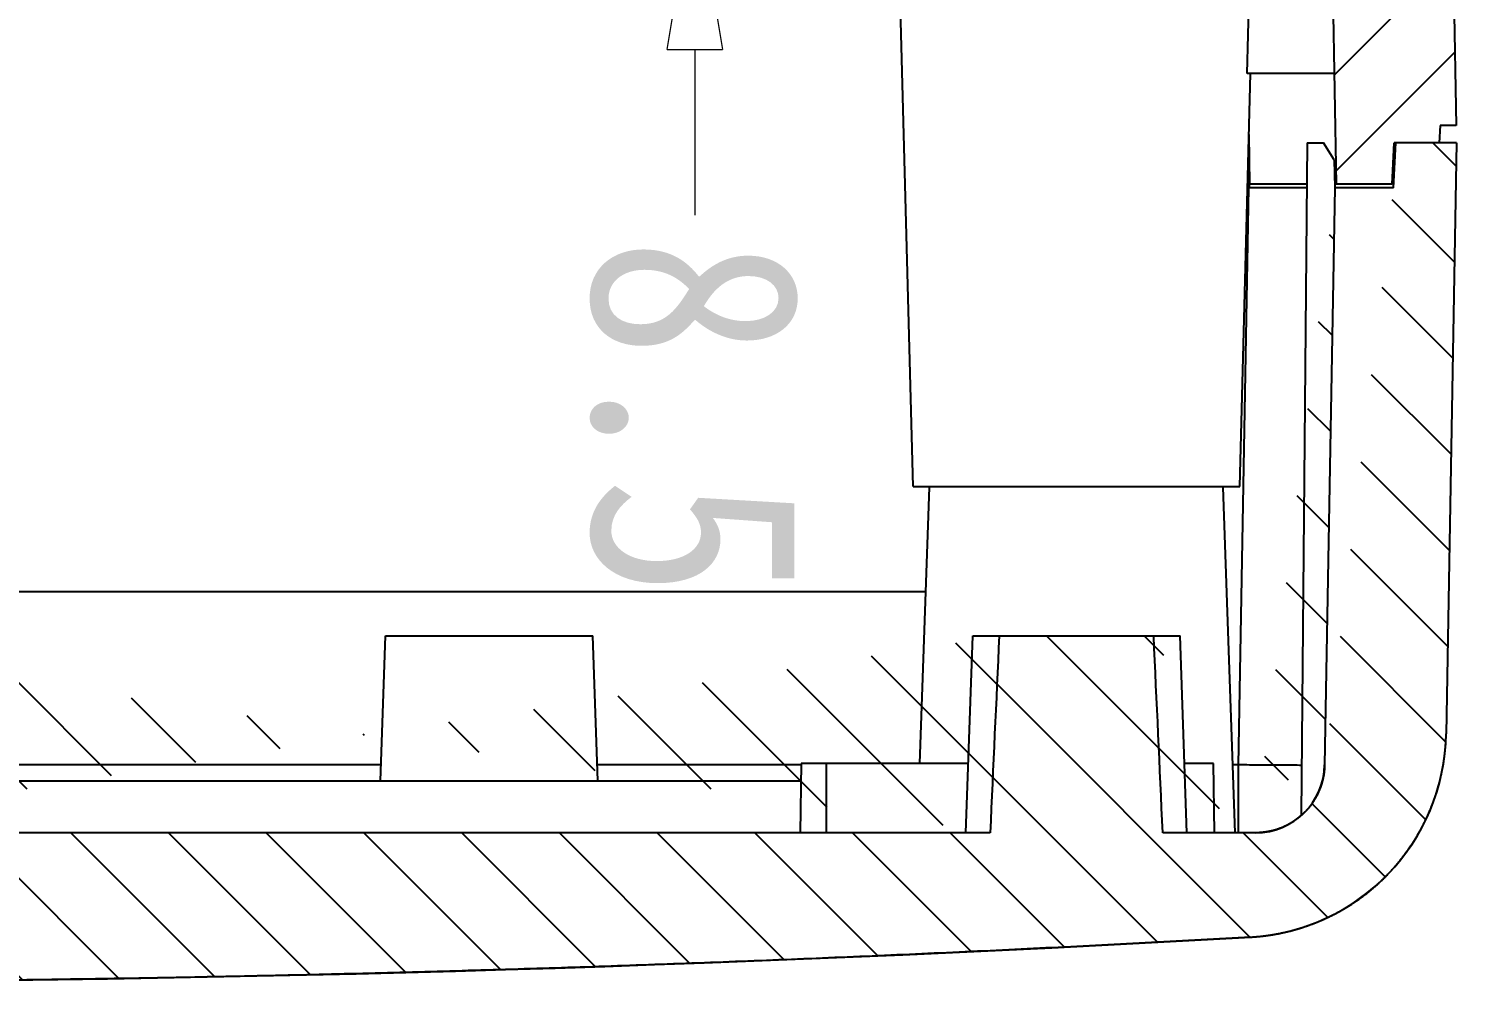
# Model space of a CAD drawing. Header units: millimetres. Extents: x 1786 to 2940, y -3417 to -1928.
# Drawn here: x 2722.15 to 2763.49, y -3383.27 to -3355.22 of the extents above; entities that cross this region are included whole.
import ezdxf

# ---------------------------------------------------------------- set-up
doc = ezdxf.new("R2010")
doc.units = ezdxf.units.MM
doc.layers.add('dim', color=3, linetype='Continuous', lineweight=9)
doc.styles.add('FFS', font='', dxfattribs={"width": 0.85})
doc.styles.get('FFS').set_extended_font_data('FangSong_GB2312')
doc.dimstyles.new('YanXiu', dxfattribs={"dimtxt": 2.5, "dimasz": 2.2, "dimexe": 1, "dimexo": 0.6, "dimgap": 0.66, "dimtad": 0, "dimzin": 9, "dimdsep": 46, "dimtxsty": 'FFS', "dimblk": 'CLOSEDBLANK', "dimcen": 0, "dimclrd": 256, "dimclre": 131, "dimclrt": 42, "dimazin": 2, "dimtfac": 1, "dimtofl": 0, "dimtmove": 0, "dimatfit": 3, "dimldrblk": 'CLOSEDBLANK', "dimfxl": 1, "dimlwd": 5, "dimlwe": 5, "dimarcsym": 0})

# ---------------------------------------------------------------- blocks, each defined once
blk = doc.blocks.new('_ClosedBlank')
at = {"color": 0, "linetype": 'ByBlock', "lineweight": -2}
for p, q in [((-1, 0.1666666666666667), (0, 0)), ((-1, 0.1666666666666667), (-1, -0.1666666666666667)), ((0, 0), (-1, -0.1666666666666667))]:
    blk.add_line(p, q, dxfattribs=at)
blk = doc.blocks.new('*D13')
at = {"layer": 'Defpoints', "color": 0, "transparency": 16777216}
for p in [(-59.28949487980299, 295.1490616415849), (-51.33389326101496, 295.1490616415849), (-55.09144582951467, 286.6490616415849)]:
    blk.add_point(p, dxfattribs=at)
at = {"layer": 'dim', "lineweight": 5, "transparency": 16777216}
for p, q in [((-59.28949487980299, 299.9490616415849), (-59.28949487980298, 304.7490616415849)), ((-59.28949487980299, 281.8490616415849), (-59.28949487980299, 277.0490616415849))]:
    blk.add_line(p, q, dxfattribs=at)
at = {"layer": 'dim', "color": 131, "lineweight": 5, "transparency": 16777216}
for p, q in [((-52.53329326101496, 295.1490616415849), (-60.48889487980299, 295.1490616415849)), ((-56.29084582951467, 286.6490616415849), (-60.48889487980298, 286.6490616415849))]:
    blk.add_line(p, q, dxfattribs=at)
at = {"layer": 'dim', "lineweight": 5, "transparency": 16777216, "xscale": 4.800000000000001, "yscale": 4.800000000000001, "zscale": 4.800000000000001}
for p, rotation in [((-59.28949487980299, 295.1490616415849), 270), ((-59.28949487980299, 286.6490616415849), 90)]:
    blk.add_blockref('_ClosedBlank', p, dxfattribs=dict(at, rotation=rotation))
at = {"layer": 'dim', "color": 42, "transparency": 16777216, "insert": (-59.28949487980303, 310.6073805605038), "char_height": 6, "attachment_point": 5, "rotation": 90, "style": 'FFS'}
blk.add_mtext('8.5', dxfattribs=at)
blk = doc.blocks.new('u231')
at = {"linetype": 'Continuous'}
h = blk.add_hatch(dxfattribs=at)
h.set_pattern_fill('DEFAULT__14', color=2, scale=2, angle=-45, style=0, pattern_type=0)
h.set_pattern_definition([(315, (-477.8521248082147, 151.514417578785), (1.4142135624, 1.4142135624), [])])
edge = h.paths.add_edge_path()
edge.add_line((-81.33389326101451, 302.6490616415849), (-81.0353293599145, 319.7537760801849))
edge.add_spline(control_points=[(-75.37730635211483, 325.6393601248847), (-78.6829293840142, 325.4511514319843), (-80.97754485031464, 323.0642484168843), (-81.03532935991461, 319.7537760801847)], knot_values=[0, 0, 0, 0, 1, 1, 1, 1], weights=[1, 0.8219275504000001, 0.8219275504000001, 1], degree=3, periodic=0)
edge.add_spline(control_points=[(-75.37730635211483, 325.6393601248847), (-44.69825958651472, 327.38609991769), (-13.96952693541516, 327.38609991769), (16.70951983008536, 325.6393601248847)], knot_values=[0, 0, 0, 0, 1, 1, 1, 1], weights=[1, 0.9989220537000001, 0.9989220537000001, 1], degree=3, periodic=0)
edge.add_spline(control_points=[(16.70951983008536, 325.6393601248847), (20.01514286208567, 325.4511514319843), (22.30975832828517, 323.0642484168843), (22.36754283788514, 319.7537760801847)], knot_values=[0, 0, 0, 0, 1, 1, 1, 1], weights=[1, 0.8219275504000001, 0.8219275504000001, 1], degree=3, periodic=0)
edge.add_line((22.36754283788514, 319.7537760801847), (22.66610673898515, 302.6490616415847))
edge.add_line((20.91557359088529, 302.6490616415849), (22.66610673898526, 302.6490616415849))
edge.add_line((20.84744347778542, 303.9490616415846), (20.91557359088546, 302.6490616415847))
edge.add_line((19.14288200648525, 303.9490616415846), (20.84744347778525, 303.9490616415846))
edge.add_line((18.85128446028511, 320.6546738713851), (19.14288200648514, 303.949061641585))
edge.add_spline(control_points=[(18.85128446028511, 320.6546738713851), (18.83111953328535, 321.8099217642853), (18.00701293948487, 322.6197690585855), (16.85158906998549, 322.619769058585)], knot_values=[0, 0, 0, 0, 1, 1, 1, 1], weights=[1, 0.8088336328, 0.8088336328, 1], degree=3, periodic=0)
edge.add_line((14.16288678068531, 322.619769058585), (16.85158906998532, 322.619769058585))
edge.add_arc((-2653.870961439715, 441.7900600814851), 2670.6939302553, 357.3201159847, 357.4425289049)
edge.add_line((13.90217471648521, 316.9197690585847), (9.430038761485207, 316.9197690585847))
edge.add_arc((2776.890674031685, 446.3493617209847), 2770.4856063865, 182.5596747891, 182.6776784491)
edge.add_line((-26.83711321931469, 322.619769058585), (9.169326697285328, 322.619769058585))
edge.add_arc((-2694.870961398215, 441.7900600793851), 2670.6939302137, 357.3201159847, 357.4425289049)
edge.add_line((-27.09782528351479, 316.9197690585847), (-31.56996123851479, 316.9197690585847))
edge.add_arc((2735.890674031685, 446.3493617208846), 2770.4856063865, 182.5596747891, 182.6776784491)
edge.add_line((-67.83711321931469, 322.619769058585), (-31.83067330271467, 322.619769058585))
edge.add_arc((-2735.870961439715, 441.790060081385), 2670.6939302553, 357.3201159847, 357.4425289049)
edge.add_line((-68.0978252835148, 316.9197690585847), (-72.5699612385148, 316.9197690585847))
edge.add_arc((2694.890674040786, 446.3493617213849), 2770.4856063956, 182.5596747891, 182.6776784491)
edge.add_line((-75.51937559201451, 322.619769058585), (-72.8306733027145, 322.619769058585))
edge.add_spline(control_points=[(-77.51907098231459, 320.6546738713851), (-77.49890605531527, 321.8099217642853), (-76.6747994614152, 322.6197690585855), (-75.51937559201451, 322.619769058585)], knot_values=[0, 0, 0, 0, 1, 1, 1, 1], weights=[1, 0.8088336328, 0.8088336328, 1], degree=3, periodic=0)
edge.add_line((-77.81066852841468, 303.9490616415846), (-77.51907098231464, 320.6546738713847))
edge.add_line((-79.51522999981444, 303.9490616415846), (-77.81066852841445, 303.9490616415846))
edge.add_line((-79.51522999981444, 303.9490616415846), (-79.58336011281449, 302.6490616415847))
edge.add_line((-81.33389326101451, 302.6490616415849), (-79.58336011281455, 302.6490616415849))
h = blk.add_hatch(dxfattribs=at)
h.set_pattern_fill('DEFAULT__13', color=2, scale=2, angle=45, style=0, pattern_type=0)
h.set_pattern_definition([(45, (-480.6805519330146, 151.514417578785), (-1.4142135624, 1.4142135624), [])])
edge = h.paths.add_edge_path()
edge.add_line((-80.83389326101451, 302.6490616415849), (-79.53336011281453, 302.6490616415849))
edge.add_line((-79.47047077771458, 303.8490616415847), (-79.53336011281459, 302.6490616415848))
edge.add_line((-79.47047077771458, 303.8490616415847), (-77.85430619071457, 303.8490616415847))
edge.add_line((-77.59695515411477, 289.105430625485), (-77.8543061907148, 303.8490616415851))
edge.add_spline(control_points=[(-75.09733591621443, 286.6490616415849), (-76.54161575301532, 286.6490616415849), (-77.57174899541542, 287.6613707594847), (-77.59695515411477, 289.105430625485)], knot_values=[0, 0, 0, 0, 1, 1, 1, 1], weights=[1, 0.8088336328, 0.8088336328, 1], degree=3, periodic=0)
edge.add_line((-75.09733591621443, 286.6490616415849), (-73.49098884531446, 286.6490616415849))
edge.add_line((-73.49098884531486, 286.6490616415849), (-73.33389326101485, 295.6490616415849))
edge.add_line((-73.33389326101451, 295.6490616415849), (-71.43389326101453, 295.6490616415849))
edge.add_line((-71.26807014421456, 286.1490616415849), (-71.43389326101459, 295.6490616415849))
edge.add_line((-71.26807014421456, 286.1490616415849), (-69.39971637781457, 286.1490616415849))
edge.add_line((-69.39971637781491, 286.1490616415849), (-69.23389326101488, 295.6490616415849))
edge.add_line((-69.2338932610146, 295.6490616415849), (-67.33389326101462, 295.6490616415849))
edge.add_line((-67.17679767661457, 286.6490616415849), (-67.33389326101457, 295.6490616415849))
edge.add_line((-67.17679767661457, 286.6490616415849), (-55.09144582951456, 286.6490616415849))
edge.add_line((-55.09144582951467, 286.6490616415849), (-55.09144582951467, 292.6490616415849))
edge.add_line((-40.00818181271461, 292.6490616415849), (-55.09144582951461, 292.6490616415849))
edge.add_spline(control_points=[(-40.00818181271461, 292.6490616415849), (-39.43046987801517, 292.6490616415854), (-39.01841658101557, 292.2441379944853), (-39.0083341176146, 291.666514048085)], knot_values=[0, 0, 0, 0, 1, 1, 1, 1], weights=[1, 0.8088336328, 0.8088336328, 1], degree=3, periodic=0)
edge.add_line((-38.94757141331456, 288.1854210547849), (-39.0083341176146, 291.6665140480849))
edge.add_spline(control_points=[(-38.94757145641461, 288.185421053985), (-38.94568363061444, 288.0772675881849), (-38.90939173961488, 287.873053776485), (-38.76201434871473, 287.589899710485), (-38.53739723781473, 287.3686230047847), (-38.25504999381474, 287.2271089445849), (-38.0535879126146, 287.1948088794848), (-37.94744007041481, 287.1948088794848)], knot_values=[0, 0, 0, 0, 0.2, 0.4, 0.6, 0.8, 1, 1, 1, 1], degree=3, periodic=0)
edge.add_line((-20.72034645071471, 287.1948082286849), (-37.9474400704147, 287.1948082283849))
edge.add_spline(control_points=[(-20.72034645071471, 287.1948089113848), (-20.61419860741444, 287.1948089113848), (-20.4127365246145, 287.2271089767851), (-20.13038927961452, 287.3686230359849), (-19.90577216971451, 287.589899738985), (-19.75839478071475, 287.8730537993847), (-19.72210289041459, 288.0772676065849), (-19.72021506461488, 288.1854210696847)], knot_values=[0, 0, 0, 0, 0.2, 0.4, 0.6, 0.8, 1, 1, 1, 1], degree=3, periodic=0)
edge.add_line((-19.72021510831473, 288.1854210704846), (-19.65945240441476, 291.6665140480847))
edge.add_spline(control_points=[(-18.65960470921482, 292.6490616415849), (-19.23731664401521, 292.6490616415854), (-19.64936994091477, 292.2441379944853), (-19.65945240441488, 291.666514048085)], knot_values=[0, 0, 0, 0, 1, 1, 1, 1], weights=[1, 0.8088336328, 0.8088336328, 1], degree=3, periodic=0)
edge.add_line((-3.576340692514805, 292.6490616415849), (-18.65960470921482, 292.6490616415849))
edge.add_line((-3.576340692514805, 286.6490616415849), (-3.576340692514805, 292.6490616415849))
edge.add_line((-3.576340692514805, 286.6490616415849), (8.509011154685197, 286.6490616415849))
edge.add_line((8.50901115468514, 286.6490616415849), (8.66610673898515, 295.6490616415849))
edge.add_line((8.66610673898549, 295.6490616415849), (10.56610673898547, 295.6490616415849))
edge.add_line((10.73192985578544, 286.1490616415849), (10.56610673898541, 295.6490616415849))
edge.add_line((10.73192985578544, 286.1490616415849), (12.60028362218543, 286.1490616415849))
edge.add_line((12.60028362218509, 286.1490616415849), (12.76610673898512, 295.6490616415849))
edge.add_line((12.7661067389854, 295.6490616415849), (14.66610673898538, 295.6490616415849))
edge.add_line((14.82320232338543, 286.6490616415849), (14.66610673898543, 295.6490616415849))
edge.add_line((14.82320232338543, 286.6490616415849), (16.42954939418547, 286.6490616415849))
edge.add_spline(control_points=[(16.42954939418541, 286.6490616415849), (17.87382923108453, 286.6490616415849), (18.90396247338504, 287.6613707594847), (18.92916863208529, 289.105430625485)], knot_values=[0, 0, 0, 0, 1, 1, 1, 1], weights=[1, 0.8088336328, 0.8088336328, 1], degree=3, periodic=0)
edge.add_line((19.18651966878542, 303.8490616415847), (18.92916863208535, 289.1054306254847))
edge.add_line((19.18651966878542, 303.8490616415847), (20.80268425568534, 303.8490616415847))
edge.add_line((20.80268425568511, 303.8490616415847), (20.86557359088516, 302.6490616415848))
edge.add_line((20.86557359088511, 302.6490616415849), (22.16610673898509, 302.6490616415849))
edge.add_line((22.19231062868539, 302.1490616415849), (22.16610673898538, 302.6490616415849))
edge.add_line((22.19231062868539, 302.1490616415849), (22.6573792065854, 302.1490616415849))
edge.add_line((22.65737920658557, 302.1490616415849), (22.42863556518557, 289.0443472029849))
edge.add_spline(control_points=[(16.42954939418541, 283.1490616415849), (19.89582100258531, 283.1490616415849), (22.36814078418456, 285.5786035244855), (22.42863556518523, 289.0443472029847)], knot_values=[0, 0, 0, 0, 1, 1, 1, 1], weights=[1, 0.8088336328, 0.8088336328, 1], degree=3, periodic=0)
edge.add_line((-6.620435338914831, 283.1490616415849), (16.42954939418524, 283.1490616415849))
edge.add_line((-6.7338932610146, 289.6490616415849), (-6.62043533891466, 283.1490616415849))
edge.add_line((-16.69421018301455, 289.6490616415849), (-6.733893261014543, 289.6490616415849))
edge.add_line((-16.7838188581145, 284.5153840838848), (-16.69421018301449, 289.6490616415848))
edge.add_spline(control_points=[(-16.78381887361456, 284.5153840841849), (-16.78465024421484, 284.467754894185), (-16.80380718401466, 284.3801385499851), (-16.88207676401453, 284.2624726317849), (-17.00038210071489, 284.1856494745848), (-17.0870317530148, 284.1681803557849), (-17.13388113461451, 284.1681803557849)], knot_values=[0, 0, 0, 0, 0.25, 0.5, 0.75, 1, 1, 1, 1], degree=3, periodic=0)
edge.add_line((-17.13388113461451, 284.1681816053847), (-41.53390538551446, 284.1681816044847))
edge.add_spline(control_points=[(-41.53390538551457, 284.1681802592848), (-41.58075476661452, 284.1681802592848), (-41.6674044179149, 284.1856493765849), (-41.78570975431467, 284.2624725351848), (-41.86397933461467, 284.3801384551848), (-41.88313627471462, 284.4677548014847), (-41.88396764531444, 284.5153839926847)], knot_values=[0, 0, 0, 0, 0.25, 0.5, 0.75, 1, 1, 1, 1], degree=3, periodic=0)
edge.add_line((-41.88396766231472, 284.5153839923846), (-41.97357633891477, 289.6490616415846))
edge.add_line((-51.93389326101487, 289.6490616415849), (-41.97357633891488, 289.6490616415849))
edge.add_line((-51.93389326101487, 289.6490616415849), (-52.04735118301483, 283.1490616415849))
edge.add_line((-75.09733591621443, 283.1490616415849), (-52.04735118301443, 283.1490616415849))
edge.add_spline(control_points=[(-75.09733591621443, 283.1490616415849), (-78.56360752461569, 283.1490616415849), (-81.03592730621493, 285.5786035244855), (-81.09642208711466, 289.0443472029847)], knot_values=[0, 0, 0, 0, 1, 1, 1, 1], weights=[1, 0.8088336328, 0.8088336328, 1], degree=3, periodic=0)
edge.add_line((-81.09642208711466, 289.0443472029847), (-81.3251657285146, 302.1490616415847))
edge.add_line((-81.32516572851455, 302.1490616415849), (-80.86009715061454, 302.1490616415849))
edge.add_line((-80.86009715061482, 302.1490616415849), (-80.83389326101485, 302.6490616415849))
at = {"color": 7, "linetype": 'Continuous'}
for p, q in [((-75.51937559201451, 322.619769058585), (-72.83067330271479, 322.619769058585)), ((-75.51937559201451, 322.619769058585), (-72.83067330271479, 322.619769058585)), ((-75.01945174441471, 320.6546738713851), (-75.01945174441471, 322.619769058585)), ((-74.9331009559146, 322.619769058585), (-74.58389326101451, 312.619769058585)), ((-74.33389326101451, 322.619769058585), (-74.29898313111471, 320.619769058585)), ((-73.53294164711451, 322.619769058585), (-73.33389326101451, 316.9197690585847)), ((-67.83711321931469, 322.619769058585), (-31.83067330271479, 322.619769058585)), ((-67.83711321931469, 322.619769058585), (-31.83067330271479, 322.619769058585)), ((-67.1348448749145, 322.619769058585), (-67.33389326101451, 316.9197690585847)), ((-63.08389326101451, 320.619769058585), (-63.08389326101451, 322.619769058585)), ((-62.36880339081472, 320.619769058585), (-62.33389326101451, 322.619769058585)), ((-77.0106685284145, 302.6490616415849), (-76.8409985396147, 322.0913166262849)), ((-32.48056049281467, 321.119769058585), (-62.3600758584148, 321.119769058585)), ((-56.48056049281467, 321.119769058585), (-56.33389326101451, 316.9197690585847)), ((-50.18722602911475, 321.119769058585), (-50.33389326101451, 316.9197690585847)), ((-77.81066852841468, 303.9490616415846), (-77.51907098231459, 320.6546738713851)), ((-77.81066852841468, 303.9490616415846), (-77.51907098231459, 320.6546738713851)), ((-75.3110492905148, 303.9490616415846), (-75.01945174441471, 320.6546738713851)), ((-75.01945174441471, 320.6546738713851), (-74.86447831981468, 320.6546738713851)), ((-74.29898313111471, 320.619769058585), (-73.46310010811476, 320.619769058585)), ((-67.20468641391471, 320.619769058585), (-62.36880750571481, 320.619769058585)), ((-65.80452710501459, 320.619769058585), (-66.08389326101451, 312.619769058585)), ((-62.36880750571481, 320.6546738713851), (-56.4643190110146, 320.6546738713851)), ((-50.20346751091483, 320.6546738713851), (-32.4643190110146, 320.6546738713851)), ((-81.33389326101451, 302.6490616415849), (-81.03532935991461, 319.7537760801847)), ((-81.33389326101451, 302.6490616415849), (-81.03532935991461, 319.7537760801847)), ((-67.33389326101451, 316.9197690585847), (-73.33389326101451, 316.9197690585847)), ((-68.0978252835148, 316.9197690585847), (-72.56996123851468, 316.9197690585847)), ((-50.33389326101451, 316.9197690585847), (-56.33389326101451, 316.9197690585847)), ((-65.9781080330149, 315.6490616415849), (7.310321510985432, 315.6490616415849)), ((-75.0627178708146, 312.5990616415847), (-75.37563963351477, 300.6490616415849)), ((-65.60506865121442, 312.5990616415847), (-75.0627178708146, 312.5990616415847)), ((-65.60506865121442, 312.5990616415847), (-64.92554398651464, 286.6490616415849)), ((-79.51522999981444, 303.9490616415846), (-79.58336011281472, 302.6490616415849)), ((-79.51522999981444, 303.9490616415846), (-79.58336011281472, 302.6490616415849)), ((-79.47047077771458, 303.8490616415847), (-79.53336011281453, 302.6490616415849)), ((-79.47047077771458, 303.8490616415847), (-79.53336011281453, 302.6490616415849)), ((-79.51522999981444, 303.9490616415846), (-77.81066852841468, 303.9490616415846)), ((-79.51522999981444, 303.9490616415846), (-77.81066852841468, 303.9490616415846)), ((-79.47047077771458, 303.8490616415847), (-77.85430619071485, 303.8490616415847)), ((-79.47047077771458, 303.8490616415847), (-77.80804993631455, 303.8490616415847)), ((-77.59695515411477, 289.105430625485), (-77.85430619071485, 303.8490616415847)), ((-77.59695515411477, 289.105430625485), (-77.85430619071485, 303.8490616415847)), ((-77.78951415091478, 303.1412085570851), (-77.81066852841468, 303.9490616415846)), ((-77.0001962871147, 303.8490616415847), (-75.29184468451467, 303.8490616415847)), ((-76.99932360031471, 303.9490616415846), (-75.3110492905148, 303.9490616415846)), ((-75.35468695281452, 303.8490616415847), (-75.32955196021476, 302.4090788777849)), ((-75.33374087491484, 303.8490616415847), (-75.33374087491484, 303.9490616415846)), ((-77.78951415091478, 303.1412085570851), (-77.4896169534145, 302.6490616415849)), ((-81.33389326101451, 302.6490616415849), (-79.58336011281472, 302.6490616415849)), ((-81.33389326101451, 302.6490616415849), (-79.53336011281453, 302.6490616415849)), ((-80.86009715061482, 302.1490616415849), (-80.83389326101451, 302.6490616415849)), ((-80.86009715061482, 302.1490616415849), (-80.83389326101451, 302.6490616415849)), ((-80.83389326101451, 302.6490616415849), (-79.53336011281453, 302.6490616415849)), ((-77.0106685284145, 302.6490616415849), (-77.4896169534145, 302.6490616415849)), ((-81.09642208711466, 289.0443472029847), (-81.32516572851455, 302.1490616415849)), ((-81.32516572851455, 302.1490616415849), (-80.86009715061482, 302.1490616415849)), ((-81.09642208711466, 289.0443472029847), (-81.32516572851455, 302.1490616415849)), ((-81.32516572851455, 302.1490616415849), (-80.86009715061482, 302.1490616415849)), ((-77.7984499830145, 300.6490616415849), (-75.27547261231484, 300.6490616415849)), ((-75.27547261231484, 300.6490616415849), (-75.62314843931472, 286.7049828395848))]:
    blk.add_line(p, q, dxfattribs=at)
for centre, radius, start, end in [((-29.33389326101451, -483.048934103615), 809.9979957452, 86.74133017610708, 93.25866982389292), ((-75.0362431889148, 319.6490616415849), 6, 93.25866982389292, 178.9999999999982), ((-75.51937559201451, 320.619769058585), 2, 90, 178.9999999999982), ((2694.890674040786, 446.3493617213849), 2770.4856063956, 182.5596747891132, 182.6776784490959), ((2694.890674040786, 446.3493617213849), 2770.4856063956, 182.5596747891132, 182.6776784490959), ((-2735.870961439715, 441.790060081385), 2670.6939302553, 357.3201159847071, 357.4425289048976), ((-2735.870961439715, 441.790060081385), 2670.6939302553, 357.3201159847071, 357.4425289048976)]:
    blk.add_arc(centre, radius, start, end, dxfattribs=at)
for points, start_tangent, end_tangent in [([(-75.37730635211483, 325.6393601248847), (-73.9406683992147, 325.7198763255847), (-72.50381934461484, 325.7978440893849), (-71.06676596511443, 325.873262678685), (-69.62951504081457, 325.9461313798847), (-68.19207335511464, 326.016449503285), (-66.75444769431488, 326.084216383485), (-65.31664484741486, 326.1494313788849), (-63.87867160641463, 326.212093872085), (-62.44053476611452, 326.2722032698848), (-61.00224112371461, 326.3297590029847), (-59.56379747881465, 326.3847605262849), (-58.12521063361464, 326.4372073189847), (-56.68648739231458, 326.4870988841849), (-55.24763456161463, 326.534434749185), (-53.8086589498148, 326.5792144656848), (-52.36956736761476, 326.6214376092848), (-50.93036662721488, 326.6611037799848), (-49.49106354261448, 326.6982126017847), (-48.05166492951457, 326.7327637230846), (-46.61217760511454, 326.7647568163848), (-45.17260838791481, 326.7941915783849), (-43.73296409771456, 326.821067730185), (-42.29325155561492, 326.8453850169849), (-40.85347758371472, 326.8671432082847), (-39.41364900521467, 326.886342097785), (-37.9737726439148, 326.9029815034851), (-36.53385532451466, 326.9170612674848), (-35.0939038725146, 326.9285812565849), (-33.6539251136146, 326.9375413612847), (-32.21392587431455, 326.9439414967851), (-30.77391298111479, 326.947781602385), (-29.33389326101451, 326.9490616415846), (-27.89387354081464, 326.947781602385), (-26.45386064771446, 326.9439414967851), (-25.01386140831482, 326.9375413612847), (-23.57388264951442, 326.9285812565849), (-22.13393119741477, 326.9170612674848), (-20.69401387811467, 326.9029815034851), (-19.25413751681481, 326.886342097785), (-17.81430893821471, 326.8671432082847), (-16.37453496641456, 326.8453850169849), (-14.93482242431492, 326.821067730185), (-13.49517813411467, 326.7941915783849), (-12.05560891691448, 326.7647568163848), (-10.61612159241486, 326.7327637230846), (-9.176722979314945, 326.6982126017847), (-7.737419894814593, 326.6611037799848), (-6.298219154314666, 326.6214376092848), (-4.85912757211463, 326.5792144656848), (-3.420151960414842, 326.534434749185), (-1.981299129614854, 326.4870988841849), (-0.5425758884148308, 326.4372073189847), (0.896010956785176, 326.3847605262849), (2.334454601685138, 326.3297590029847), (3.77274824418555, 326.2722032698848), (5.210885084485199, 326.212093872085), (6.64885832538539, 326.1494313788849), (8.086661172285403, 326.084216383485), (9.524286833185215, 326.016449503285), (10.96172851888514, 325.9461313798847), (12.39897944308541, 325.873262678685), (13.83603282258537, 325.7978440893849), (15.27288187728527, 325.7198763255847), (16.70951983008536, 325.6393601248847)], (0.9983830805463497, 0.05684386051968226), (0.9983830805463497, -0.05684386051968226)), ([(-75.37730635211483, 325.6393601248847), (-75.44109763421466, 325.6353871320848), (-75.47307544491468, 325.633138644785), (-75.50510638651485, 325.6307141976849), (-75.5371892030148, 325.6281128280848), (-75.5693226232147, 325.6253335829847), (-75.60150536041465, 325.6223755189849), (-75.63373611251473, 325.6192377031848), (-75.66601356221463, 325.6159192129849), (-75.69833637711463, 325.6124191363847), (-75.73070320971465, 325.6087365722847), (-75.76311269731468, 325.6048706309848), (-75.79556346241452, 325.6008204339846), (-75.82805411261461, 325.5965851145847), (-75.86058324071473, 325.5921638179848), (-75.89314942491455, 325.5875557017848), (-75.9257512286149, 325.582759935885), (-75.95838720081474, 325.577775702985), (-75.99105587641452, 325.5726021986848), (-76.02375577571456, 325.5672386320848), (-76.05648540501488, 325.5616842255849), (-76.08924325651469, 325.5559382153847), (-76.12202780871485, 325.5499998516848), (-76.15483752621458, 325.5438683991847), (-76.18767085991476, 325.5375431367847), (-76.22052624741445, 325.531023358385), (-76.25340211301454, 325.5243083728847), (-76.28629686761451, 325.517397504585), (-76.31920890931451, 325.5102900930847), (-76.35213662331444, 325.5029854939849), (-76.38507838211444, 325.4954830788847), (-76.41803254561455, 325.4877822354847), (-76.45099746161486, 325.479882368385), (-76.48397146561456, 325.4717828985849), (-76.51695288111478, 325.4634832643846), (-76.54994002011472, 325.454982921085), (-76.58293118261463, 325.4462813415848), (-76.61592465761441, 325.4373780166848), (-76.64891872291446, 325.4282724546847), (-76.68191164531481, 325.4189641824851), (-76.71490168091441, 325.4094527452849), (-76.7478870751147, 325.3997377067849), (-76.78086606351462, 325.3898186496849), (-76.81383687131483, 325.3796951755849), (-76.84679771391484, 325.3693669054846), (-76.87974679741455, 325.3588334798847), (-76.91268231831464, 325.3480945589849), (-76.94560246431456, 325.3371498227848), (-76.97850541421485, 325.3259989715848), (-77.01138933821494, 325.3146417256849), (-77.04425239831471, 325.303077826185), (-77.07709274861463, 325.2913070345849), (-77.10990853511476, 325.2793291336848), (-77.1426978969148, 325.2671439267847), (-77.17545896551474, 325.2547512388851), (-77.20818986561471, 325.242150916185), (-77.2408887156148, 325.2293428263847), (-77.27355362731487, 325.2163268591848), (-77.30618270661489, 325.2031029257846), (-77.33877405371459, 325.189670959785), (-77.3713257635145, 325.1760309168849), (-77.40383592581475, 325.1621827750846), (-77.4363026255146, 325.1481265348848), (-77.46872394341472, 325.1338622194849), (-77.50109795581466, 325.1193898747847), (-77.53342273541466, 325.1047095694848), (-77.56569635151482, 325.0898213953847), (-77.59791687031475, 325.0747254673847), (-77.63008235491452, 325.059421923685), (-77.66219086621459, 325.0439109254849), (-77.69424046301447, 325.0281926579851), (-77.72622920241474, 325.0122673291849), (-77.75815513971475, 324.996135171385), (-77.79001632951486, 324.979796439985), (-77.8218108255146, 324.9632514144851), (-77.85353668111475, 324.9465003980849), (-77.88519194961464, 324.9295437179849), (-77.9167746849148, 324.9123817250847), (-77.94828294121453, 324.8950147943847), (-77.97971477401461, 324.8774433250846), (-78.01106824021463, 324.8596677401847), (-78.04234139861455, 324.8416884868848), (-78.07353230991475, 324.823506036485), (-78.10463903751452, 324.8051208844849), (-78.13565964771442, 324.7865335504848), (-78.16659221011469, 324.7677445782847), (-78.19743479771478, 324.7487545355848), (-78.22818548771465, 324.7295640144848), (-78.25884236181446, 324.7101736311847), (-78.28940350611447, 324.6905840258846), (-78.31986701221467, 324.6707958626848), (-78.35023097691464, 324.6508098300847), (-78.38049350311485, 324.6306266402848), (-78.41065269971477, 324.610247029585), (-78.44070668241466, 324.5896717578848), (-78.4706535740147, 324.5689016092847), (-78.50049150421455, 324.5479373911849), (-78.53021861101479, 324.5267799349849), (-78.55983304011443, 324.5054300955849), (-78.58933294591452, 324.483888751085), (-78.61871649151453, 324.4621568033849), (-78.64798184921483, 324.4402351773847), (-78.67712720091458, 324.4181248211848), (-78.70615073871477, 324.3958267059847), (-78.7350506645148, 324.3733418257848), (-78.76382519121489, 324.3506711974846), (-78.79247254281472, 324.3278158605849), (-78.82099095431477, 324.3047768769848), (-78.84937867271492, 324.2815553309847), (-78.87763395711454, 324.2581523291847), (-78.90575507881476, 324.2345689999847), (-78.93374032221482, 324.2108064937847), (-78.96158798451461, 324.186865982485), (-78.98929637661467, 324.1627486594848), (-79.01686382301477, 324.138455739685), (-79.04428866251465, 324.1139884586851), (-79.07156924821447, 324.0893480732848), (-79.09870394811469, 324.0645358607849), (-79.1256911453147, 324.0395531188847), (-79.15252923821481, 324.0144011656848), (-79.17921664121468, 323.9890813390848), (-79.20575178441459, 323.9635949967846), (-79.23213311451491, 323.9379435159849), (-79.25835909481475, 323.9121282933847), (-79.2844282057149, 323.8861507441848), (-79.31033894461461, 323.860012302885), (-79.33608982651458, 323.833714422085), (-79.36167938441486, 323.807258572785), (-79.38710616931485, 323.7806462439848), (-79.41236875041477, 323.7538789420846), (-79.4374657158146, 323.7269581911846), (-79.46239567241446, 323.699885532285), (-79.48715724631484, 323.6726625230849), (-79.51174908301482, 323.6452907381849), (-79.53616984761447, 323.6177717678847), (-79.56041822521456, 323.5901072187849), (-79.58449292101477, 323.5622987126849), (-79.60839266051471, 323.534347887085), (-79.63211619001459, 323.5062563940851), (-79.65566227631462, 323.4780259004847), (-79.67902970741488, 323.4496580873847), (-79.70221729271452, 323.421154649885), (-79.72522386261471, 323.3925172967847), (-79.74804826951458, 323.3637477498846), (-79.77068938741468, 323.334847744185), (-79.79314611241443, 323.305819027185), (-79.81541736261443, 323.2766633586848), (-79.83750207851472, 323.2473825104848), (-79.8593992232145, 323.2179782655849), (-79.88110778231476, 323.1884524185848), (-79.90262676411476, 323.1588067747848), (-79.92395520001446, 323.129043149785), (-79.94509214431491, 323.0991633695849), (-79.96603667471481, 323.0691692696851), (-79.98678789201449, 323.0390626950848), (-80.00734492041465, 323.008845499985), (-80.02770690781472, 322.9785195468849), (-80.04787302551449, 322.9480867068846), (-80.06784246871484, 322.9175488586848), (-80.0876144561148, 322.8869078888847), (-80.10718823071466, 322.8561656908851), (-80.12656305911469, 322.8253241651851), (-80.14573823211458, 322.7943852185849), (-80.16471306431458, 322.7633507638848), (-80.18348689481445, 322.732222719585), (-80.20205908651451, 322.7010030094848), (-80.22042902661451, 322.6696935622849), (-80.23859612671458, 322.6382963113847), (-80.2565598224146, 322.6068131940847), (-80.27431957371482, 322.575246151685), (-80.29187486481442, 322.5435971288848), (-80.30922520431477, 322.5118680733849), (-80.32637012481473, 322.4800609355848), (-80.34330918351452, 322.448177668085), (-80.36004196151453, 322.4162202257849), (-80.3765680643146, 322.384190564685), (-80.39288712161488, 322.352090642285), (-80.40899878721484, 322.3199224168848), (-80.42490273911471, 322.2876878471848), (-80.44059867901478, 322.2553888920847), (-80.45608633311485, 322.2230275102847), (-80.4713654511147, 322.1906056596849), (-80.48643580681482, 322.1581252972846), (-80.50129719771485, 322.125588379085), (-80.51594944511453, 322.0929968588848), (-80.53039239371446, 322.0603526889849), (-80.5446259121145, 322.0276578190847), (-80.55864989181464, 321.9949141961847), (-80.5724642482146, 321.962123764285), (-80.58606891941463, 321.9292884639849), (-80.59946386701449, 321.8964102321847), (-80.6126490752149, 321.863491001885), (-80.6256245514146, 321.830532701485), (-80.63839032541455, 321.7975372549849), (-80.6509464499145, 321.7645065809847), (-80.66329299971494, 321.731442593185), (-80.67543007201448, 321.6983471993849), (-80.68735778641485, 321.6652223014848), (-80.69907628401461, 321.6320697951846), (-80.71058572811489, 321.5988915696848), (-80.72188630341452, 321.5656895071847), (-80.73297821621463, 321.532465482785), (-80.74386169411446, 321.4992213641849), (-80.75453698581441, 321.4659590114848), (-80.76500436091465, 321.432680276585), (-80.77526410961491, 321.399387003285), (-80.78531654311473, 321.3660810267847), (-80.7951619924147, 321.3327641732849), (-80.80480080901452, 321.2994382602847), (-80.81423336441458, 321.2661050956849), (-80.82346004951478, 321.232766477885), (-80.83248127511479, 321.1994241954849), (-80.84129747111456, 321.1660800268851), (-80.8499090865148, 321.1327357402847), (-80.8583165894147, 321.099393093285), (-80.86652046621475, 321.0660538328848), (-80.87452122201466, 321.0327196947846), (-80.8823193801145, 320.9993924035848), (-80.88991548161448, 320.9660736726851), (-80.89731008551462, 320.9327652033849), (-80.90450376811486, 320.8994686855849), (-80.91149712311471, 320.866185796785), (-80.91829076131489, 320.832918202485), (-80.92488531001482, 320.7996675556847), (-80.93128141341458, 320.7664354966851), (-80.93747973161453, 320.7332236530847), (-80.94348094101451, 320.7000336394849), (-80.94928573371453, 320.6668670573849), (-80.95489481711456, 320.6337254948849), (-80.96030891441478, 320.6006105266847), (-80.96552876321493, 320.5675237139849), (-80.97055511641474, 320.534466603985), (-80.97538874111478, 320.5014407300851), (-80.98003041861466, 320.468447611785), (-80.98448094451487, 320.435488754285), (-80.98874112781459, 320.402565648385), (-80.99281179111495, 320.3696797704847), (-80.99669377031478, 320.336832582685), (-81.00038791401448, 320.3040255321848), (-81.00389508391481, 320.271260051285), (-81.00721615361454, 320.2385375577846), (-81.01035200911474, 320.205859454285), (-81.01330354851461, 320.173227128385), (-81.01607168131477, 320.1406419523851), (-81.01865732831448, 320.1081052835848), (-81.02106142161483, 320.0756184636848), (-81.02328490391483, 320.043182819285), (-81.0253287289147, 320.0107996613847), (-81.02719386021454, 319.9784702853849), (-81.02888127161441, 319.9461959711848), (-81.03039194691473, 319.9139779830848), (-81.03172687901451, 319.8818175694846), (-81.03288707061483, 319.8497159633848), (-81.03387353301468, 319.8176743816848), (-81.03532935991461, 319.7537760801847)], (-0.9983830805466513, -0.05684386051438696), (-0.01745240643374307, -0.9998476951564531)), ([(-77.51907098231459, 320.6546738713851), (-77.51856741111487, 320.6766203576849), (-77.51781914431467, 320.698657385085), (-77.51682308641466, 320.7207814683848), (-77.51557619321466, 320.7429890229851), (-77.51407547501458, 320.765276366285), (-77.5123180000146, 320.7876397175846), (-77.51030089771484, 320.8100751990846), (-77.50802136201492, 320.8325788362849), (-77.50547665491467, 320.8551465590849), (-77.50266411001485, 320.877774202685), (-77.49958113531466, 320.9004575089848), (-77.49622521731453, 320.9231921273849), (-77.49259392411477, 320.9459736164849), (-77.48868490871473, 320.9687974454851), (-77.48449591261488, 320.9916589959848), (-77.48002476881447, 321.0145535635847), (-77.47526940561465, 321.0374763598847), (-77.47022784971477, 321.060422514885), (-77.46489822911462, 321.083387078485), (-77.45927877691474, 321.1063650235847), (-77.45336783401444, 321.1293512479847), (-77.44716385241463, 321.1523405774847), (-77.4406653984147, 321.175327768085), (-77.43387115501446, 321.1983075094849), (-77.4267799253148, 321.2212744276849), (-77.41939063531481, 321.2442230881848), (-77.41170233611456, 321.2671479995847), (-77.40371420721476, 321.2900436165851), (-77.3954255584149, 321.3129043436847), (-77.38683583261445, 321.3357245388847), (-77.3779446078147, 321.3584985174848), (-77.36875159961482, 321.3812205556846), (-77.35925666281491, 321.403884895085), (-77.34945979381473, 321.4264857460848), (-77.3393611320148, 321.4490172928849), (-77.3289609613148, 321.471473697085), (-77.31825971201488, 321.4938491022849), (-77.30725796191473, 321.516137638685), (-77.29595643731454, 321.5383334274848), (-77.2843560144147, 321.560430585585), (-77.27245771971457, 321.5824232298851), (-77.26026273071466, 321.604305482585), (-77.24777237671469, 321.6260714754849), (-77.2349881390146, 321.647715355085), (-77.22191165061486, 321.669231286985), (-77.2085446968149, 321.6906134614846), (-77.19488921441462, 321.7118560977847), (-77.18094729151471, 321.732953448985), (-77.1667211671147, 321.7538998075847), (-77.15221322991465, 321.7746895094847), (-77.13742601741478, 321.7953169395846), (-77.12236221501462, 321.8157765361848), (-77.10702465411487, 321.836062795885), (-77.09141631121474, 321.8561702786847), (-77.07554030551455, 321.8760936122849), (-77.05939989761464, 321.895827496885), (-77.04299848671462, 321.9153667099849), (-77.02633960901449, 321.9347061107846), (-77.00942693471461, 321.9538406442848), (-76.99226426571477, 321.9727653463847), (-76.9748555324145, 321.991475347485), (-76.95720479121474, 322.009965876885), (-76.93931622121454, 322.028232266985), (-76.92119412061493, 322.0462699568848), (-76.90284290371483, 322.0640744962848), (-76.88426709711484, 322.081641549285), (-76.86547133591466, 322.0989668979851), (-76.84646036021468, 322.1160464452846), (-76.82723901051486, 322.132876218785), (-76.80781222441465, 322.1494523735851), (-76.78818503161483, 322.1657711949847), (-76.76836255031458, 322.1818291014847), (-76.74834998231472, 322.1976226473848), (-76.72815260871448, 322.2131485249847), (-76.70777578521484, 322.2284035666848), (-76.68722493781479, 322.2433847474849), (-76.66650555771457, 322.258089186485), (-76.64562319691458, 322.2725141484848), (-76.62458346291487, 322.286657045785), (-76.60339201441457, 322.3005154390848), (-76.58205455631469, 322.3140870389848), (-76.56057683441486, 322.3273697064847), (-76.53896463101455, 322.3403614540848), (-76.51722375981444, 322.3530604459847), (-76.49536006101471, 322.3654649988848), (-76.47337939641466, 322.3775735814847), (-76.4512876446147, 322.3893848151847), (-76.42909069601455, 322.4008974731846), (-76.40679444811485, 322.412110480785), (-76.38440480101463, 322.4230229140849), (-76.36192765231453, 322.433633999985), (-76.33936889241477, 322.4439431146848), (-76.31673440051463, 322.4539497831847), (-76.29403003941479, 322.463653677285), (-76.27126165161462, 322.4730546148849), (-76.24843505461467, 322.4821525581847), (-76.2255560369149, 322.4909476120847), (-76.20263035371454, 322.4994400218848), (-76.17966372271485, 322.5076301721847), (-76.15666182051473, 322.5155185838848), (-76.13363027861487, 322.5231059125849), (-76.11057467951468, 322.5303929458851), (-76.0875005532148, 322.5373806011849), (-76.06441337401475, 322.5440699227847), (-76.0413185566149, 322.550462079585), (-76.01822145341475, 322.5565583621847), (-75.99512735101462, 322.5623601796847), (-75.97204146731474, 322.567869057385), (-75.94896894891463, 322.5730866332847), (-75.92591486811489, 322.5780146551847), (-75.9028842207149, 322.5826549776848), (-75.87988192311468, 322.5870095586847), (-75.85691281021445, 322.591080456185), (-75.83398163361471, 322.594869825185), (-75.81109305911468, 322.5983799144847), (-75.7882516649147, 322.601613062885), (-75.76546194031471, 322.6045716958847), (-75.74272828341464, 322.6072583226846), (-75.7200550004145, 322.6096755324847), (-75.69744630351488, 322.6118259908849), (-75.67490631031478, 322.6137124367847), (-75.65243904261479, 322.6153376787847), (-75.63004842511464, 322.616704591785), (-75.60773828521451, 322.617816113685), (-75.58551235161485, 322.6186752416847), (-75.56337425441461, 322.6192850293851), (-75.54132752421447, 322.6196485830847), (-75.51937559201451, 322.619769058585)], (0.01745240642838865, 0.9998476951565465), (1, 0)), ([(-76.85332338811486, 320.6713486150848), (-76.78674335611458, 320.669124421785), (-76.26909800581461, 320.6674471546849), (-75.66631360031488, 320.662517529885), (-75.01945174441471, 320.6546738713851)], (0.9993712939541378, -0.03545443301524062), (0.999903561900104, -0.01388765277089106))]:
    blk.add_spline(points, degree=3, dxfattribs=dict(at, start_tangent=start_tangent, end_tangent=end_tangent))
at = {"layer": 'dim'}
dim = blk.add_linear_dim(base=(-59.28949487980299, 295.1490616415849), p1=(-55.09144582951467, 286.6490616415849), p2=(-51.33389326101496, 295.1490616415849), angle=90, dimstyle='YanXiu', override={"dimtxt": 6, "dimasz": 4.800000000000001, "dimexe": 1.1994, "dimexo": 1.1994, "dimgap": 1.1994}, dxfattribs=at)
dim.commit()
dim.dimension.update_dxf_attribs({"geometry": '*D13', "text_midpoint": (-59.28949487980303, 310.6073805605038)})

msp = doc.modelspace()

# ---------------------------------------------------------------- block references
at = {"rotation": 180}
msp.add_blockref('u231', (2682.152356041624, -3055.87976992261, -3e-09), dxfattribs=at)

doc.saveas('drawing.dxf')
